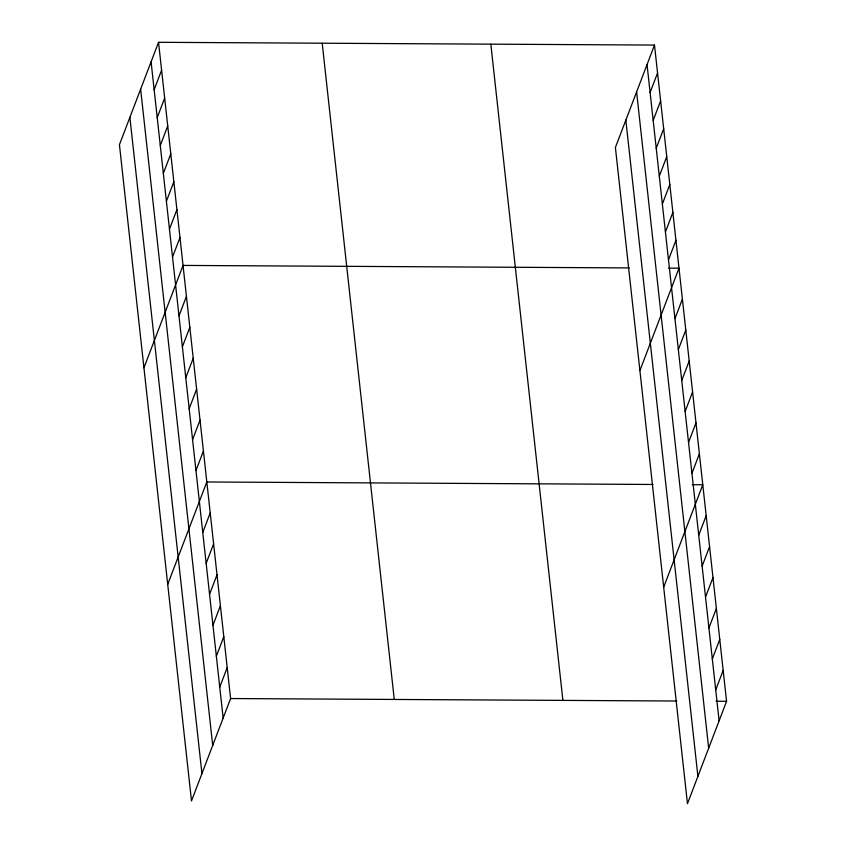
<?xml version="1.0" encoding="UTF-8"?>
<svg xmlns="http://www.w3.org/2000/svg" width="846" height="846" viewBox="0 0 846 846"><rect width="100%" height="100%" fill="white"/><g stroke="black" fill="none" stroke-linecap="round" stroke-linejoin="round"><path stroke-width="1.27" d="M158.54 42.3L119.434 144.698L191.503 800.929L230.598 698.542L158.54 42.3L654.497 45.071L726.566 701.302L687.46 803.7L615.402 147.458L654.497 45.071M154.141 89.708L161.597 70.186M157.208 117.605L164.663 98.083M160.275 145.491L167.72 125.969M163.331 173.377L170.786 153.856M166.398 201.274L173.853 181.753M169.454 229.16L176.909 209.639M172.521 257.047L179.976 237.536M143.936 367.809L183.043 265.422L629.244 267.918M178.982 315.875L186.437 296.354M182.376 346.818L189.832 327.296M185.771 377.75L193.226 358.228M189.176 408.692L196.632 389.171M192.571 439.624L200.026 420.102M195.965 470.566L203.421 451.045M167.72 584.375L206.815 481.977L653.027 484.472M202.765 532.441L210.22 512.919M206.16 563.373L213.615 543.851M209.554 594.315L217.01 574.794M212.949 625.247L220.404 605.725M216.354 656.189L223.809 636.668M219.749 687.121L227.204 667.6M650.109 92.478L657.564 72.957M653.175 120.365L660.631 100.854M656.232 148.262L663.687 128.74M659.298 176.148L666.754 156.626M662.365 204.045L669.81 184.523M665.421 231.931L672.877 212.409M668.488 259.817L675.943 240.296M639.904 370.58L679 268.193L668.53 268.129M674.949 318.646L682.394 299.124M678.344 349.588L685.799 330.067M681.739 380.52L689.194 360.999M685.133 411.463L692.588 391.941M688.538 442.395L695.994 422.873M691.933 473.337L699.388 453.816M663.687 587.145L702.783 484.747L692.303 484.695M698.722 535.201L706.177 515.69M702.127 566.143L709.583 546.622M705.522 597.075L712.977 577.564M708.916 628.018L716.372 608.496M712.311 658.949L719.766 639.439M715.716 689.892L723.171 670.37M230.598 698.542L676.811 701.027M716.086 701.249L726.566 701.302M647.042 64.592L719.111 720.824M636.604 91.939L708.662 748.171M625.839 120.111L697.908 776.353M490.828 44.151L562.897 700.393M322.199 43.209L394.268 699.452M151.085 61.821L223.143 718.053M140.637 89.168L212.706 745.411M129.882 117.34L201.94 773.582"/></g></svg>
